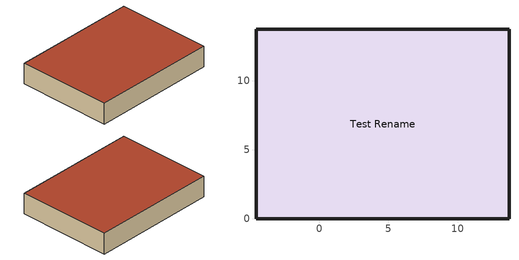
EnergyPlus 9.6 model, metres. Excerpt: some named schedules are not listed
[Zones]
Test Rename
 floor ground (ExtSlabCarpet 4in ClimateZone 1-8): -4.57,0 -4.57,13.72 13.72,13.72 13.72,0 z0
 wall outside (ASHRAE 189.1-2009 ExtWall Mass ClimateZone 5): -4.57,13.72 -4.57,0 13.72,0 13.72,13.72 -4.57,13.72 z0:3.05
 roof outside (ASHRAE 189.1-2009 ExtRoof IEAD ClimateZone 2-5): 13.72,0 13.72,13.72 -4.57,13.72 -4.57,0 z3.05
[Building]
Building 1: North Axis {deg}=-0
[Site:Location]
Denver Intl AP: Latitude {deg}=39.833; Longitude {deg}=-104.65; Time Zone {hr}=-7; Elevation {m}=1650
[SizingPeriod:DesignDay] Day of Month=21; Dry-Bulb Temperature Range Modifier Type=DefaultMultipliers; Barometric Pressure {Pa}=81198; Rain Indicator=No; Snow Indicator=No; Daylight Saving Time Indicator=No; Begin Environment Reset Mode=FullResetAtBeginEnvironment
Name | Month | Day Type | Maximum Dry-Bulb Temperature {C} | Daily Dry-Bulb Temperature Range {deltaC} | Humidity Condition Type | Wetbulb or DewPoint at Maximum Dry-Bulb {C} | Wind Speed {m/s} | Wind Direction {deg} | Solar Model Indicator | ASHRAE Clear Sky Optical Depth for Beam Irradiance (taub) | ASHRAE Clear Sky Optical Depth for Diffuse Irradiance (taud) | Enthalpy at Maximum Dry-Bulb {J/kg} | Sky Clearness
Denver Centennial  Golden   N Ann Clg .4% Condns DB=>MWB | 7 | SummerDesignDay | 33 | 15.2 | Wetbulb | 15.7 | 4.9 | 0 | ASHRAETau | 0.424 | 2.025
Denver Centennial  Golden   N Ann Clg .4% Condns DP=>MDB | 7 | SummerDesignDay | 20.2 | 15.2 | Dewpoint | 16.1 | 4.9 | 0 | ASHRAETau | 0.424 | 2.025
Denver Centennial  Golden   N Ann Clg .4% Condns Enth=>MDB | 7 | SummerDesignDay | 27.3 | 15.2 | Enthalpy |  | 4.9 | 0 | ASHRAETau | 0.424 | 2.025 | 59700
Denver Centennial  Golden   N Ann Clg .4% Condns WB=>MDB | 7 | SummerDesignDay | 27.3 | 15.2 | Wetbulb | 18.4 | 4.9 | 0 | ASHRAETau | 0.424 | 2.025
Denver Centennial  Golden   N Ann Htg 99.6% Condns DB | 12 | WinterDesignDay | -18.8 | 0 | Wetbulb | -18.8 | 3 | 340 | ASHRAEClearSky |  |  |  | 0
Denver Centennial  Golden   N Ann Htg Wind 99.6% Condns WS=>MCDB | 12 | WinterDesignDay | 3.9 | 0 | Wetbulb | 3.9 | 12.2 | 340 | ASHRAEClearSky |  |  |  | 0
Denver Centennial  Golden   N Ann Hum_n 99.6% Condns DP=>MCDB | 12 | WinterDesignDay | -10.9 | 0 | Dewpoint | -21.6 | 3 | 340 | ASHRAEClearSky |  |  |  | 0
[Material] Thermal Absorptance=0.9
Name | Roughness | Thickness {m} | Conductivity {W/m-K} | Density {kg/m3} | Specific Heat {J/kg-K} | Solar Absorptance | Visible Absorptance
1/2IN Gypsum | Smooth | 0.0127 | 0.16 | 784.9 | 830 | 0.4 | 0.4
1IN Stucco | Smooth | 0.0253 | 0.6918 | 1858 | 837 | 0.92 | 0.92
8IN Concrete HW | MediumRough | 0.2033 | 1.7296 | 2243 | 837 | 0.65 | 0.65
MAT-CC05 4 HW CONCRETE | Rough | 0.1016 | 1.311 | 2240 | 836.8 | 0.85 | 0.85
Metal Decking | MediumSmooth | 0.0015 | 45.006 | 7680 | 418.4 | 0.6 | 0.6
Roof Insulation [21] | MediumRough | 0.2105 | 0.049 | 265 | 836.8 | 0.7 | 0.7
Roof Membrane | VeryRough | 0.0095 | 0.16 | 1121.29 | 1460 | 0.7 | 0.7
Wall Insulation [40] | MediumRough | 0.0794 | 0.0432 | 91 | 837 | 0.5 | 0.5
[Material:NoMass]
CP02 CARPET PAD: Roughness=Smooth; Thermal Resistance {m2-K/W}=0.1; Thermal Absorptance=0.9; Solar Absorptance=0.8; Visible Absorptance=0.8
[Construction]
ASHRAE 189.1-2009 ExtRoof IEAD ClimateZone 2-5: Roof Membrane, Roof Insulation [21], Metal Decking
ASHRAE 189.1-2009 ExtWall Mass ClimateZone 5: 1IN Stucco, 8IN Concrete HW, Wall Insulation [40], 1/2IN Gypsum
ExtSlabCarpet 4in ClimateZone 1-8: MAT-CC05 4 HW CONCRETE, CP02 CARPET PAD
[Zone]
Test Rename: Multiplier=1; Part of Total Floor Area=Yes
[ElectricEquipment]
Test Load: Zone or ZoneList or Space or SpaceList=Test Rename; Schedule=Test Schedule; Design Level Calculation Method=EquipmentLevel; Design Level {W}=490
